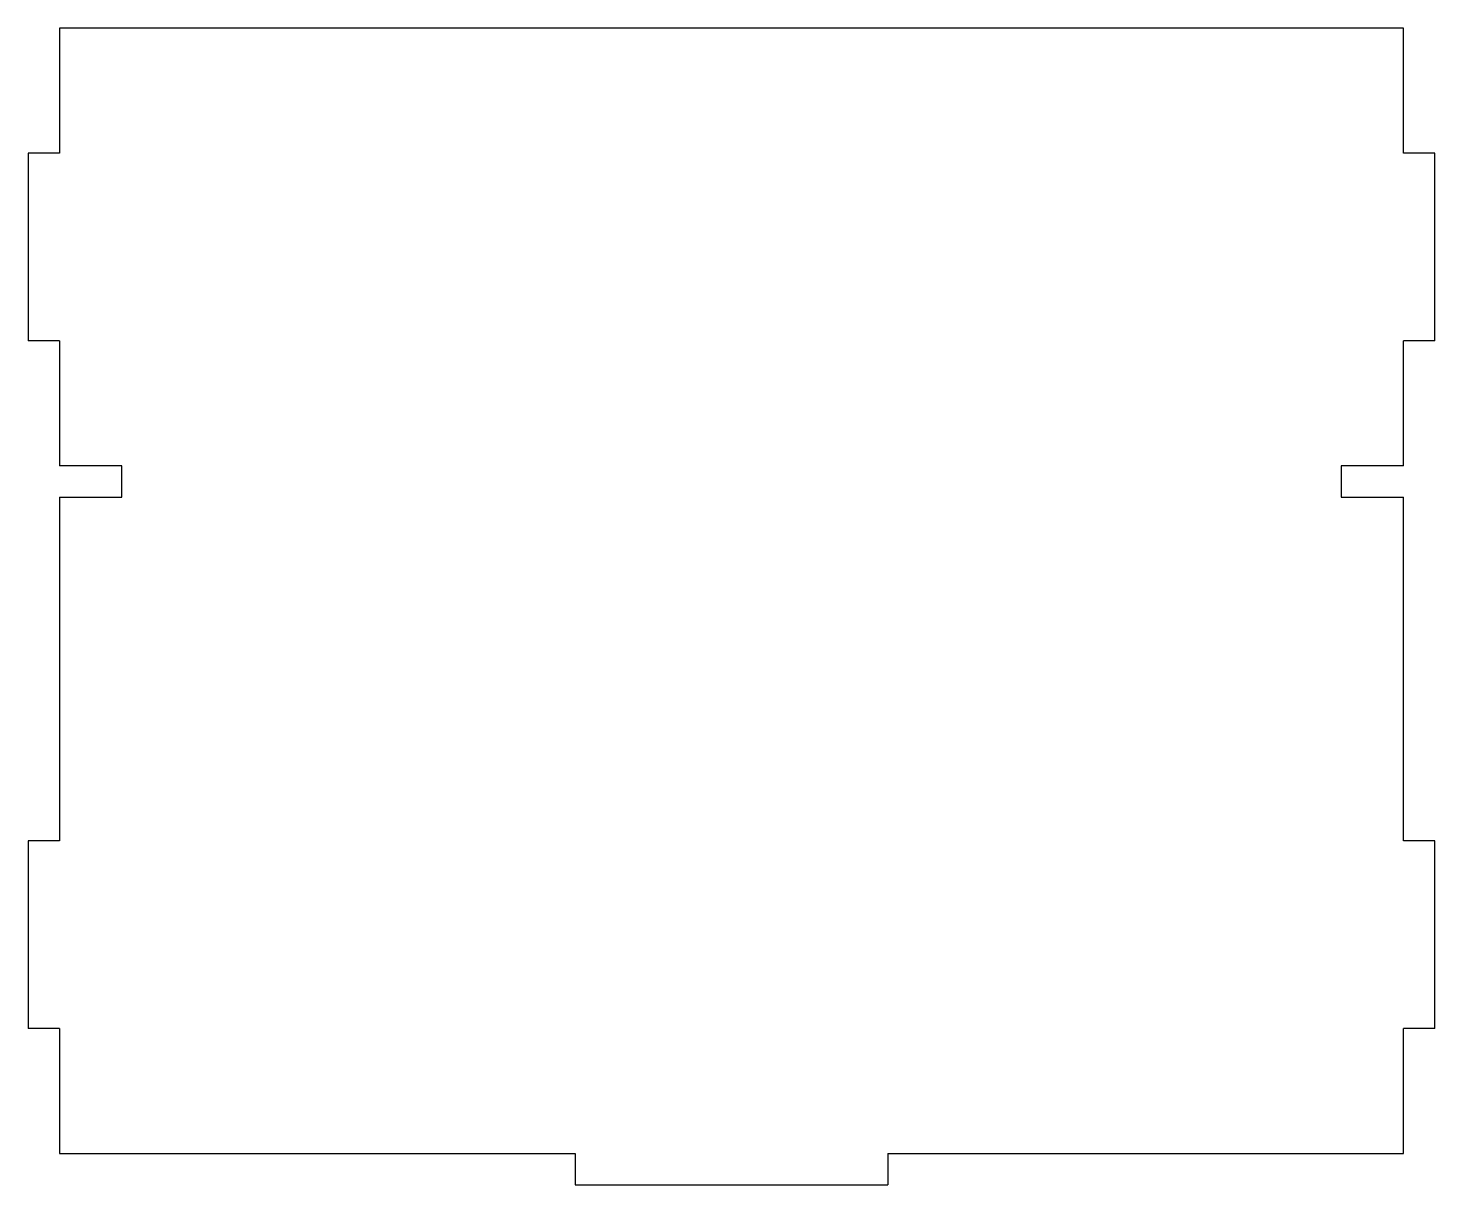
# Model space of a CAD drawing. Header units: millimetres. Extents: x 0 to 225, y 0 to 185.
import ezdxf

# ---------------------------------------------------------------- set-up
doc = ezdxf.new("R2010")
doc.units = ezdxf.units.MM
doc.layers.get('0').update_dxf_attribs({"lineweight": 25, "true_color": 0xffffff})

msp = doc.modelspace()

# ---------------------------------------------------------------- linework, layer by layer
for p, q in [((5, 165), (0, 165)), ((225, 165), (220, 165)), ((5, 135), (0, 135)), ((225, 135), (220, 135)), ((10, 115), (5, 115)), ((15, 115), (10, 115)), ((15, 110), (15, 115)), ((215, 115), (210, 115)), ((210, 115), (210, 110)), ((220, 115), (215, 115)), ((5, 110), (15, 110)), ((210, 110), (220, 110)), ((5, 55), (0, 55)), ((225, 55), (220, 55)), ((5, 25), (0, 25)), ((225, 25), (220, 25)), ((87.5, 5), (87.5, 0)), ((137.5, 5), (137.5, 0))]:
    msp.add_line(p, q)
at = {"flags": 128}
for points in [[(220, 165), (220, 185), (5, 185), (5, 165)], [(0, 165), (0, 135)], [(225, 135), (225, 165)], [(5, 135), (5, 115)], [(220, 115), (220, 135)], [(5, 110), (5, 55)], [(220, 55), (220, 110)], [(0, 55), (0, 25)], [(225, 25), (225, 55)], [(5, 25), (5, 5), (87.5, 5)], [(137.5, 5), (220, 5), (220, 25)], [(87.5, 0), (137.5, 0)]]:
    msp.add_lwpolyline(points, dxfattribs=at)

doc.saveas('drawing.dxf')
